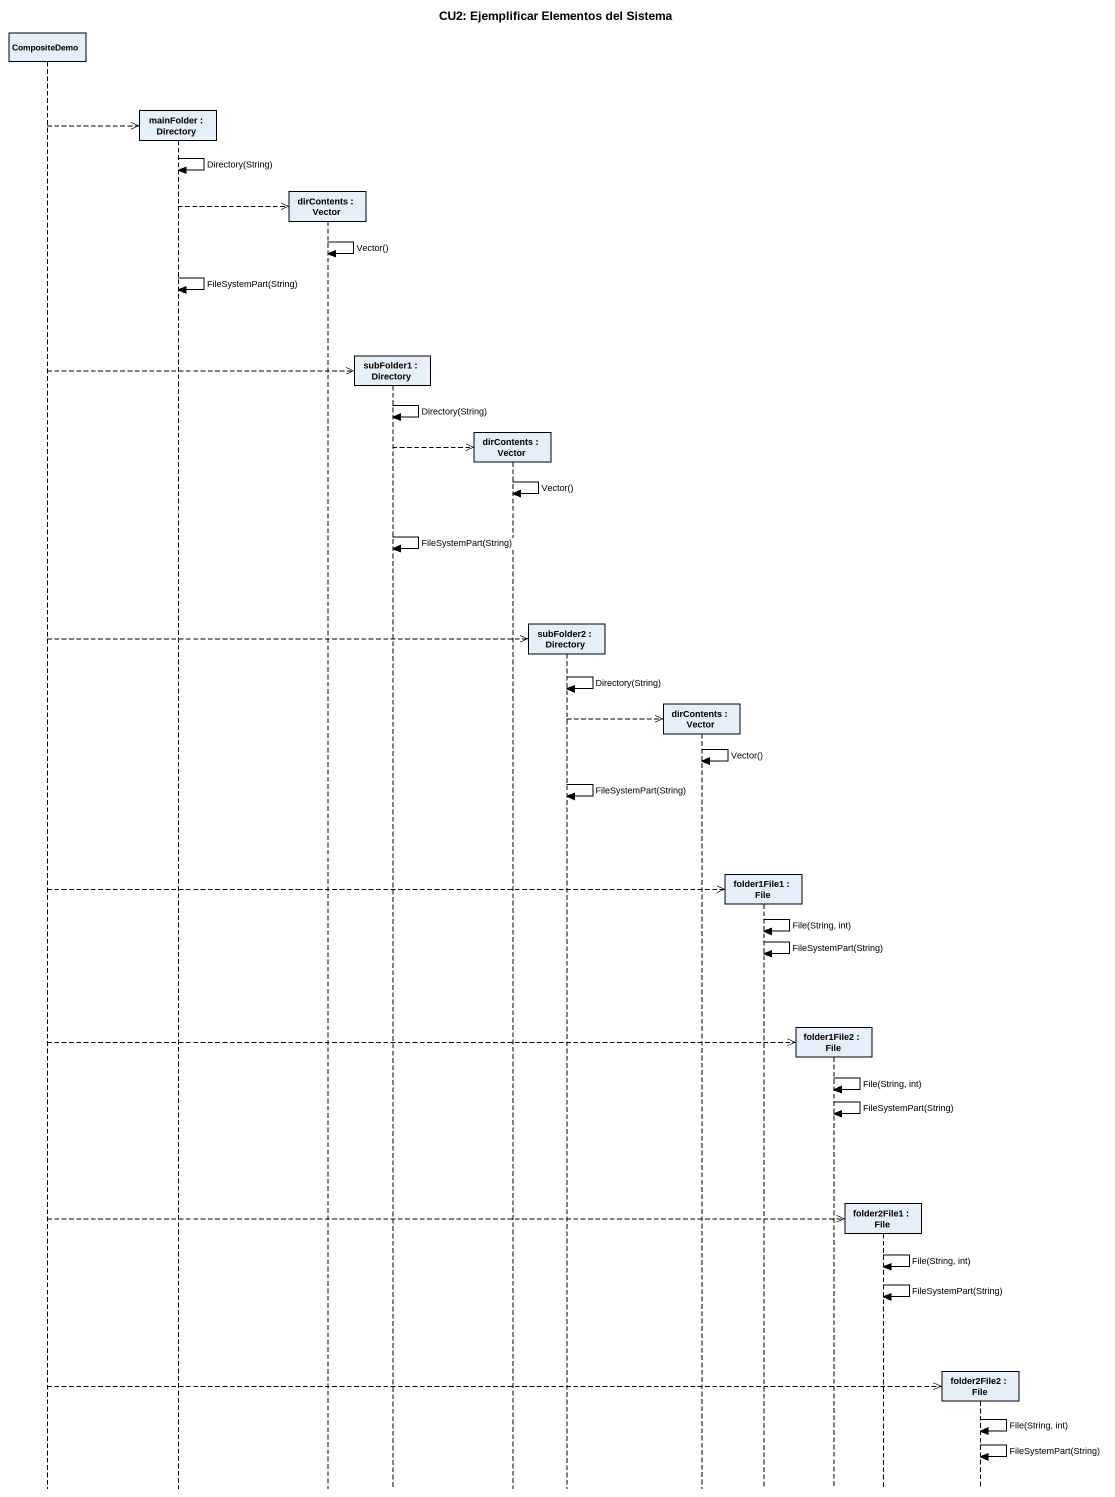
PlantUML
@startuml
title CU2: Ejemplificar Elementos del Sistema
hide footbox
participant CompositeDemo
participant "mainFolder : Directory" as mainFolder
participant "dirContents : Vector" as dirContents
participant "subFolder1 : Directory" as subFolder1
participant "dirContents : Vector" as dirContents_2
participant "subFolder2 : Directory" as subFolder2
participant "dirContents : Vector" as dirContents_3
participant "folder1File1 : File" as folder1File1
participant "folder1File2 : File" as folder1File2
participant "folder2File1 : File" as folder2File1
participant "folder2File2 : File" as folder2File2

CompositeDemo -->> mainFolder **
mainFolder -> mainFolder : Directory(String)
mainFolder -->> dirContents **
dirContents -> dirContents : Vector()
mainFolder -> mainFolder : FileSystemPart(String)
CompositeDemo -->> subFolder1 **
subFolder1 -> subFolder1 : Directory(String)
subFolder1 -->> dirContents_2 **
dirContents_2 -> dirContents_2 : Vector()
subFolder1 -> subFolder1 : FileSystemPart(String)
CompositeDemo -->> subFolder2 **
subFolder2 -> subFolder2 : Directory(String)
subFolder2 -->> dirContents_3 **
dirContents_3 -> dirContents_3 : Vector()
subFolder2 -> subFolder2 : FileSystemPart(String)
CompositeDemo -->> folder1File1 **
folder1File1 -> folder1File1 : File(String, int)
folder1File1 -> folder1File1 : FileSystemPart(String)
CompositeDemo -->> folder1File2 **
folder1File2 -> folder1File2 : File(String, int)
folder1File2 -> folder1File2 : FileSystemPart(String)
CompositeDemo -->> folder2File1 **
folder2File1 -> folder2File1 : File(String, int)
folder2File1 -> folder2File1 : FileSystemPart(String)
CompositeDemo -->> folder2File2 **
folder2File2 -> folder2File2 : File(String, int)
folder2File2 -> folder2File2 : FileSystemPart(String)
@enduml
